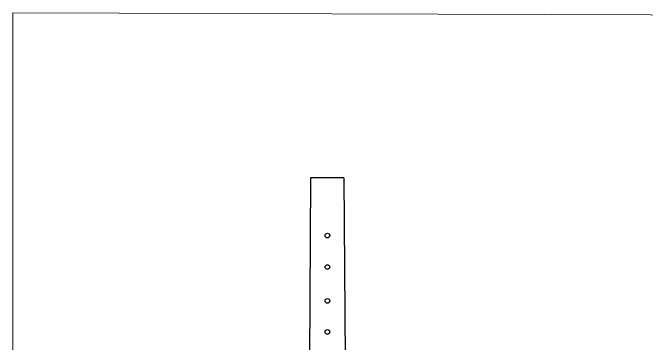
# Model space of a CAD drawing. Header units: millimetres. Extents: x 168 to 392, y 127 to 255.
# Drawn here: x 167.52 to 172.95, y 234.55 to 237.37 of the extents above; entities that cross this region are included whole.
import ezdxf

# ---------------------------------------------------------------- set-up
doc = ezdxf.new("R2010")
doc.units = ezdxf.units.MM
doc.layers.add('Esquemas', color=7, linetype='Continuous', lineweight=13)
doc.layers.add('Poste', color=252, linetype='Continuous', lineweight=25)

msp = doc.modelspace()

# ---------------------------------------------------------------- linework, layer by layer
at = {"layer": 'Esquemas'}
msp.add_lwpolyline([(167.52449, 237.37405), (207.55137, 237.24663), (207.55137, 221.80353), (167.52449, 221.93094)], close=True, dxfattribs=at)
at = {"layer": 'Poste'}
for p, q in [((170.07402, 235.9618), (170.05405, 232.84141)), ((170.35878, 235.9618), (170.07402, 235.9618)), ((170.35878, 235.9618), (170.37986, 232.84141))]:
    msp.add_line(p, q, dxfattribs=at)
for centre in [(170.21799, 235.4677), (170.21799, 235.19858), (170.21799, 234.90895), (170.21799, 234.64287)]:
    msp.add_circle(centre, 0.02001, dxfattribs=at)

doc.saveas('drawing.dxf')
